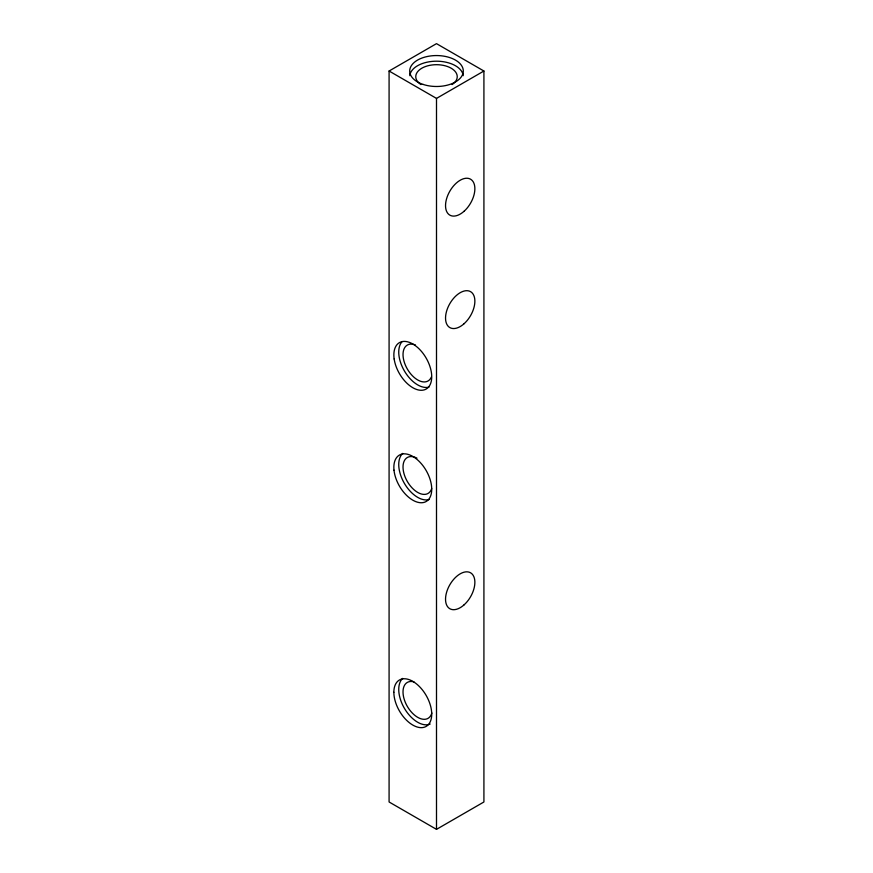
<?xml version="1.0" encoding="UTF-8"?>
<svg xmlns="http://www.w3.org/2000/svg" width="873" height="873" viewBox="0 0 873 873"><rect width="100%" height="100%" fill="white"/><g stroke="black" fill="none" stroke-linecap="round" stroke-linejoin="round"><path stroke-width="1.31" d="M389.085 71.019L436.5 43.65L483.915 71.019L483.915 801.981L436.5 829.35L389.085 801.981L389.085 71.019L436.5 98.398L483.915 71.019M436.5 98.398L436.5 829.35M420.917 84.561A20.734 11.971 0 0 1 422.161 68.018A20.734 11.971 0 0 1 450.839 68.018A20.734 11.971 0 0 1 452.083 84.561M409.775 75.656A26.79 15.463 0 0 1 436.5 61.197A26.79 15.463 0 0 1 463.225 75.656M431.338 377.06A20.734 11.971 60 0 1 406.24 366.998A20.734 11.971 60 0 1 415.472 345.01M428.949 387.11A26.79 15.463 60 0 1 404.494 371.112A26.79 15.463 60 0 1 402.126 341.572M431.688 488.564A20.734 11.971 60 0 1 415.002 490.582A20.734 11.971 60 0 1 403.053 465.887A20.734 11.971 60 0 1 416.967 458.15M429.112 499.52A26.79 15.463 60 0 1 404.199 483.053A26.79 15.463 60 0 1 402.737 453.414M431.84 712.946A20.734 11.971 60 0 1 407.309 706.377A20.734 11.971 60 0 1 413.889 681.846M430.171 724.033A26.79 15.463 60 0 1 404.734 708.876A26.79 15.463 60 0 1 402.66 678.397M423.11 84.419A26.79 15.463 0 0 0 463.29 71.019A26.79 15.463 0 0 0 423.11 57.629A26.79 15.463 0 0 0 423.11 84.419M464 211.331A20.734 11.971 -60 0 0 470.569 179.205A20.734 11.971 -60 0 0 446.038 200.954A20.734 11.971 -60 0 0 464 211.331M464 323.785A20.734 11.971 -60 0 0 470.569 291.658A20.734 11.971 -60 0 0 446.038 313.418A20.734 11.971 -60 0 0 464 323.785M464 604.924A20.734 11.971 -60 0 0 470.569 572.797A20.734 11.971 -60 0 0 446.038 594.546A20.734 11.971 -60 0 0 464 604.924M394.159 358.978A26.79 15.463 60 0 0 425.031 389.598A26.79 15.463 60 0 0 419.193 348.96A26.79 15.463 60 0 0 394.159 358.978M393.996 470.154A26.79 15.463 60 0 0 424.223 502.335A26.79 15.463 60 0 0 420.164 462.406A26.79 15.463 60 0 0 393.996 470.154M393.854 692.278A26.79 15.463 60 0 0 422.259 727.613A26.79 15.463 60 0 0 422.259 689.735A26.79 15.463 60 0 0 393.854 692.278"/></g></svg>
